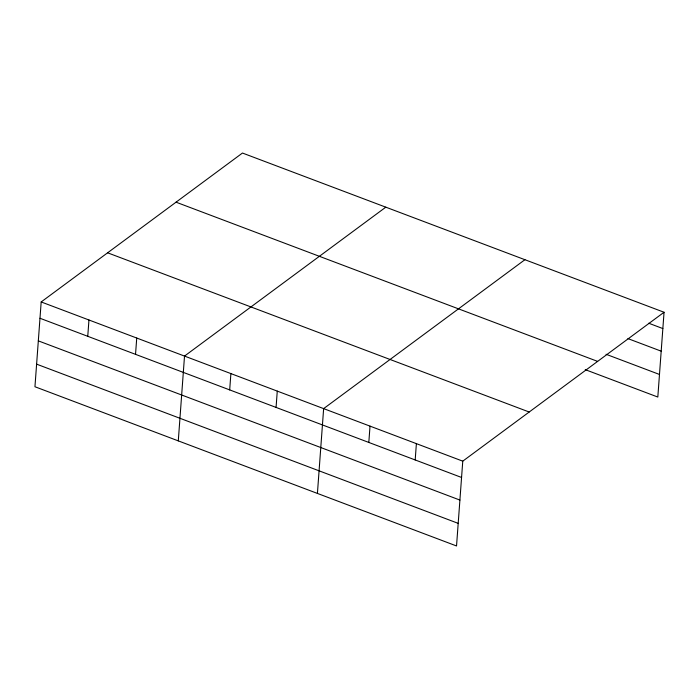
<?xml version="1.0" encoding="UTF-8"?>
<svg xmlns="http://www.w3.org/2000/svg" width="699" height="699" viewBox="0 0 699 699"><rect width="100%" height="100%" fill="white"/><g stroke="black" fill="none" stroke-linecap="round" stroke-linejoin="round"><path stroke-width="1.05" d="M41.18 301.951L34.95 386.748L456.534 545.963L462.764 461.157L664.05 312.252L242.466 153.037L41.18 301.951L462.764 461.157M87.759 336.306L88.956 319.993M135.536 354.349L136.733 338.036M178.289 440.886L184.519 356.079L385.804 207.166M229.691 389.911L230.888 373.589M276.07 407.421L277.267 391.108M317.416 493.424L323.637 408.618L524.923 259.705M368.819 442.45L370.016 426.128M415.189 459.959L416.386 443.647M664.05 312.252L657.82 397.049L585.238 369.64M648.742 323.235L662.853 328.565M627.92 338.604L661.193 351.169M606.05 354.271L659.48 374.454M176.043 202.177L597.628 361.392M107.602 252.802L529.187 412.017M39.983 318.263L461.567 477.469M38.323 340.867L459.907 500.073M36.61 364.153L458.195 523.359"/></g></svg>
